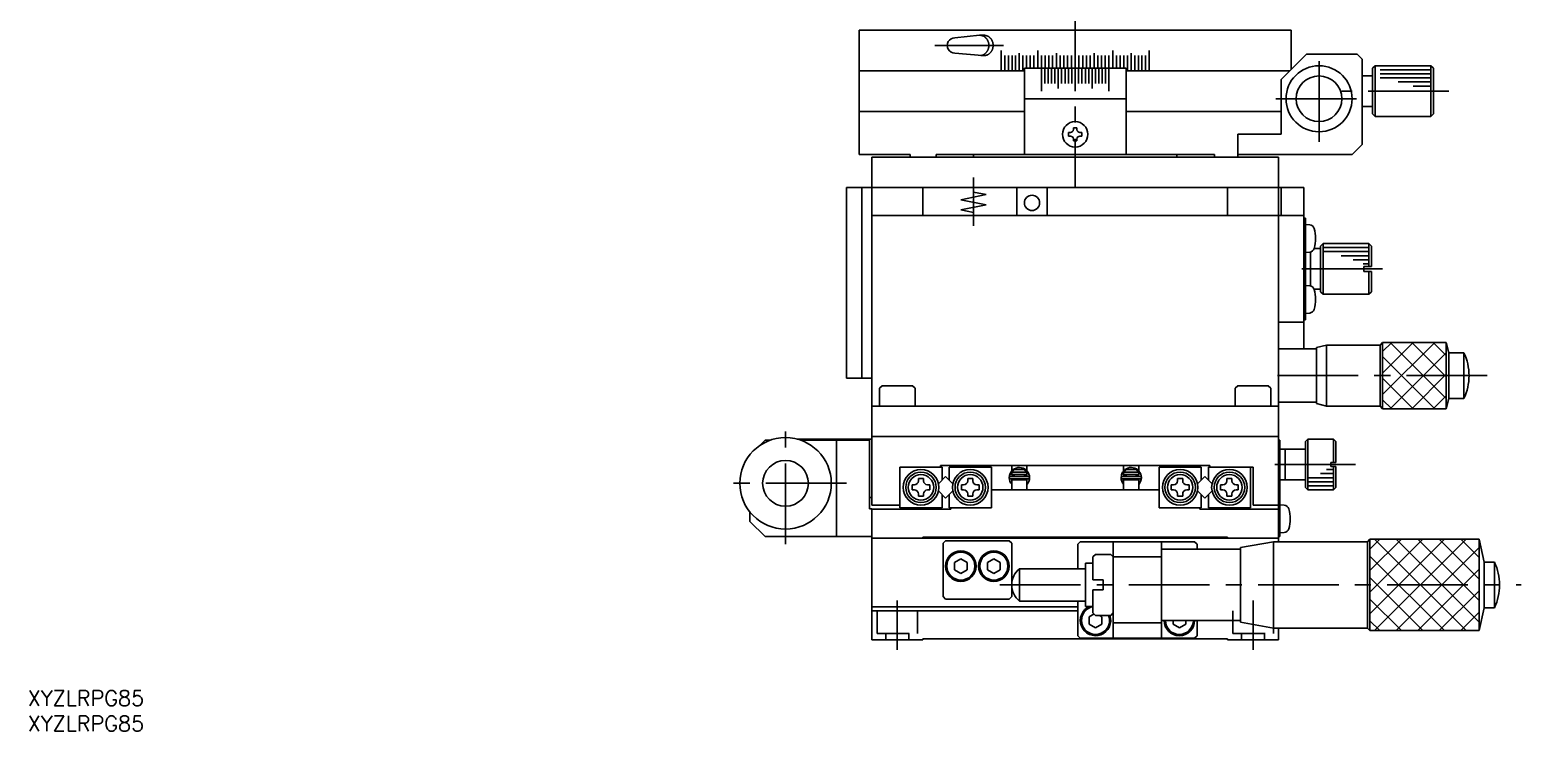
# Model space of a CAD drawing. Extents: x -2 to 455, y -8 to 403.
# Drawn here: x 0.4 to 293.8, y -8 to 130.1 of the extents above; entities that cross this region are included whole.
import ezdxf

# ---------------------------------------------------------------- set-up
doc = ezdxf.new("R2010")
doc.units = 0
doc.header["$LTSCALE"] = 0.5
doc.linetypes.add('CENTER', pattern=[50.8, 31.75, -6.35, 6.35, -6.35])
doc.linetypes.add('DASHED', pattern=[19.05, 12.7, -6.35])
for name, color, linetype in [('MSM_CENTER', 1, 'CENTER'), ('MSM_CONTINUOUS', 7, 'CONTINUOUS'), ('MSM_DASHED', 4, 'DASHED'), ('MSM_NARROW', 5, 'CONTINUOUS'), ('MSM_PART_NUMBER', 7, 'CONTINUOUS')]:
    doc.layers.add(name, color=color, linetype=linetype)
doc.styles.get("Standard").update_dxf_attribs({"font": 'txt.shx', "height": 3, "bigfont": 'bigfont.shx'})

# ---------------------------------------------------------------- blocks, each defined once
blk = doc.blocks.new('*U5')
at = {"layer": 'MSM_PART_NUMBER'}
blk.add_text('XYZLRPG85', height=3, dxfattribs=at).set_placement((0, -3))
blk = doc.blocks.new('*U6')
at = {"layer": 'MSM_PART_NUMBER'}
blk.add_text('XYZLRPG85', height=3, dxfattribs=at).set_placement((0, -8))

msp = doc.modelspace()

# ---------------------------------------------------------------- linework, layer by layer
at = {"layer": 'MSM_CENTER'}
for p, q in [((206.091482, 134.034877), (206.091482, 99.014208)), ((191.989202, 126.999997), (178.465369, 126.999997)), ((254.072841, 107.999964), (254.072841, 124.999966)), ((279.616884, 117.999983), (258.533575, 117.999983)), ((245.572845, 116.499963), (261.572859, 116.499963)), ((186.09148, 91.5), (186.09148, 101.000006)), ((266.549158, 83.000004), (249.15237, 83.000004)), ((287.157545, 62.000005), (242.928271, 62.000005)), ((149.09148, 28.8), (149.09148, 52.8)), ((261.259481, 44.499999), (243.997227, 44.499999)), ((161.09148, 40.8), (137.09148, 40.8)), ((191.268039, 20.800001), (293.849683, 20.800001)), ((171.091482, 17.7), (171.091483, 8)), ((241.091483, 8), (241.091483, 17.7))]:
    msp.add_line(p, q, dxfattribs=at)
at = {"layer": 'MSM_CONTINUOUS'}
for p, q in [((163.591485, 129.999997), (248.591489, 129.999997)), ((163.591485, 105.499999), (163.591485, 129.999997)), ((248.591483, 122.301003), (248.591483, 129.999997)), ((182.424845, 128.499994), (187.28722, 128.999987)), ((187.360789, 128.998233), (187.28496, 128.999984)), ((187.284961, 128.999987), (188.130211, 128.999987)), ((187.436485, 128.992984), (187.360789, 128.998233)), ((187.511916, 128.984245), (187.436485, 128.992984)), ((187.58695, 128.972031), (187.511916, 128.984245)), ((187.661455, 128.956365), (187.58695, 128.972031)), ((187.735301, 128.937274), (187.661455, 128.956365)), ((187.808358, 128.914791), (187.735301, 128.937274)), ((187.880499, 128.888955), (187.808358, 128.914791)), ((187.951598, 128.859812), (187.880499, 128.888955)), ((188.021529, 128.827413), (187.951598, 128.859812)), ((188.09017, 128.791814), (188.021529, 128.827413)), ((188.157402, 128.753077), (188.09017, 128.791814)), ((188.206038, 128.998236), (188.130209, 128.999987)), ((188.223106, 128.711272), (188.157402, 128.753077)), ((188.281735, 128.992987), (188.206038, 128.998236)), ((188.287167, 128.66647), (188.223106, 128.711272)), ((188.357166, 128.984248), (188.281735, 128.992987)), ((188.349474, 128.61875), (188.287167, 128.66647)), ((188.409917, 128.568196), (188.349474, 128.61875)), ((188.4322, 128.972035), (188.357166, 128.984248)), ((188.46839, 128.514897), (188.409917, 128.568196)), ((188.506705, 128.956369), (188.4322, 128.972035)), ((188.524791, 128.458945), (188.46839, 128.514897)), ((188.58055, 128.937277), (188.506705, 128.956369)), ((188.579022, 128.400438), (188.524791, 128.458945)), ((188.630986, 128.33948), (188.579022, 128.400438)), ((188.653608, 128.914794), (188.58055, 128.937277)), ((188.680594, 128.276176), (188.630986, 128.33948)), ((188.725749, 128.888958), (188.653608, 128.914794)), ((188.727759, 128.210638), (188.680594, 128.276176)), ((188.796847, 128.859815), (188.725749, 128.888958)), ((188.772397, 128.142981), (188.727759, 128.210638)), ((188.814431, 128.073322), (188.772397, 128.142981)), ((188.866778, 128.827415), (188.796847, 128.859815)), ((188.853787, 128.001783), (188.814431, 128.073322)), ((188.890397, 127.928491), (188.853787, 128.001783)), ((188.935419, 128.791816), (188.866778, 128.827415)), ((188.924195, 127.853573), (188.890397, 127.928491)), ((188.955123, 127.777161), (188.924195, 127.853573)), ((188.926595, 126.152042), (188.957308, 126.22856)), ((189.002651, 128.75308), (188.935419, 128.791816)), ((188.983127, 127.699388), (188.955123, 127.777161)), ((188.957308, 126.22856), (188.985092, 126.306429)), ((189.008158, 127.62039), (188.983127, 127.699388)), ((188.985092, 126.306429), (189.0099, 126.385512)), ((189.068355, 128.711274), (189.002651, 128.75308)), ((189.030172, 127.540306), (189.008158, 127.62039)), ((189.0099, 126.385512), (189.031688, 126.465671)), ((189.04913, 127.459276), (189.030172, 127.540306)), ((189.031688, 126.465671), (189.050417, 126.546766)), ((189.064999, 127.377442), (189.04913, 127.459276)), ((189.050417, 126.546766), (189.066055, 126.628654)), ((189.077752, 127.294947), (189.064999, 127.377442)), ((189.066055, 126.628654), (189.078575, 126.711192)), ((189.132417, 128.666473), (189.068355, 128.711274)), ((189.087366, 127.211935), (189.077752, 127.294947)), ((189.078575, 126.711192), (189.087955, 126.794236)), ((189.093824, 127.128553), (189.087366, 127.211935)), ((189.087955, 126.794236), (189.094178, 126.877641)), ((189.097115, 127.044945), (189.093824, 127.128553)), ((189.094178, 126.877641), (189.097233, 126.961259)), ((189.097233, 126.961259), (189.097115, 127.044945)), ((189.194723, 128.618753), (189.132417, 128.666473)), ((189.255166, 128.568199), (189.194723, 128.618753)), ((189.313639, 128.514899), (189.255166, 128.568199)), ((189.370041, 128.458947), (189.313639, 128.514899)), ((189.424271, 128.400441), (189.370041, 128.458947)), ((189.476236, 128.339482), (189.424271, 128.400441)), ((189.525844, 128.276178), (189.476236, 128.339482)), ((189.573008, 128.21064), (189.525844, 128.276178)), ((189.617647, 128.142982), (189.573008, 128.21064)), ((189.659681, 128.073323), (189.617647, 128.142982)), ((189.699037, 128.001785), (189.659681, 128.073323)), ((189.735646, 127.928493), (189.699037, 128.001785)), ((189.769445, 127.853574), (189.735646, 127.928493)), ((189.800373, 127.777162), (189.769445, 127.853574)), ((189.771844, 126.15204), (189.802557, 126.228559)), ((189.828377, 127.699389), (189.800373, 127.777162)), ((189.802557, 126.228559), (189.830342, 126.306428)), ((189.853408, 127.620391), (189.828377, 127.699389)), ((189.830342, 126.306428), (189.855149, 126.385511)), ((189.875421, 127.540307), (189.853408, 127.620391)), ((189.855149, 126.385511), (189.876937, 126.46567)), ((189.89438, 127.459277), (189.875421, 127.540307)), ((189.876937, 126.46567), (189.895667, 126.546765)), ((189.910249, 127.377442), (189.89438, 127.459277)), ((189.895667, 126.546765), (189.911305, 126.628653)), ((189.923001, 127.294947), (189.910249, 127.377442)), ((189.911305, 126.628653), (189.923825, 126.711192)), ((189.932615, 127.211936), (189.923001, 127.294947)), ((189.923825, 126.711192), (189.933204, 126.794236)), ((189.939073, 127.128553), (189.932615, 127.211936)), ((189.933204, 126.794236), (189.939427, 126.87764)), ((189.942364, 127.044946), (189.939073, 127.128553)), ((189.939427, 126.87764), (189.942482, 126.961259)), ((189.942482, 126.961259), (189.942364, 127.044946)), ((182.424845, 125.499997), (187.776756, 125.016519)), ((188.36276, 125.016519), (187.517511, 125.016526)), ((187.517512, 125.016526), (187.592511, 125.028996)), ((187.592511, 125.028996), (187.666972, 125.044918)), ((187.666972, 125.044918), (187.740763, 125.064263)), ((187.740763, 125.064263), (187.813757, 125.086997)), ((187.813757, 125.086997), (187.885825, 125.11308)), ((187.885825, 125.11308), (187.95684, 125.142468)), ((187.95684, 125.142468), (188.02668, 125.175107)), ((188.02668, 125.175107), (188.09522, 125.210941)), ((188.09522, 125.210941), (188.162342, 125.249908)), ((188.162342, 125.249908), (188.227928, 125.291939)), ((188.227928, 125.291939), (188.291863, 125.336961)), ((188.291863, 125.336961), (188.354035, 125.384894)), ((188.354035, 125.384894), (188.414335, 125.435656)), ((188.362762, 125.016522), (188.437761, 125.028993)), ((188.414335, 125.435656), (188.472658, 125.489156)), ((188.437761, 125.028993), (188.512221, 125.044915)), ((188.472658, 125.489156), (188.528901, 125.545301)), ((188.512221, 125.044915), (188.586013, 125.06426)), ((188.528901, 125.545301), (188.582966, 125.603994)), ((188.582966, 125.603994), (188.634758, 125.66513)), ((188.586013, 125.06426), (188.659007, 125.086994)), ((188.634758, 125.66513), (188.684188, 125.728604)), ((188.659007, 125.086994), (188.731074, 125.113077)), ((188.684188, 125.728604), (188.731167, 125.794304)), ((188.731074, 125.113077), (188.80209, 125.142465)), ((188.731167, 125.794304), (188.775614, 125.862114)), ((188.775614, 125.862114), (188.817451, 125.931917)), ((188.80209, 125.142465), (188.871929, 125.175104)), ((188.817451, 125.931917), (188.856606, 126.00359)), ((188.856606, 126.00359), (188.893008, 126.077008)), ((188.871929, 125.175104), (188.94047, 125.210939)), ((188.893008, 126.077008), (188.926595, 126.152042)), ((188.94047, 125.210939), (189.007592, 125.249906)), ((189.007592, 125.249906), (189.073178, 125.291937)), ((189.073178, 125.291937), (189.137112, 125.336958)), ((189.137112, 125.336958), (189.199284, 125.384892)), ((189.199284, 125.384892), (189.259584, 125.435653)), ((189.259584, 125.435653), (189.317907, 125.489153)), ((189.317907, 125.489153), (189.37415, 125.545299)), ((189.37415, 125.545299), (189.428215, 125.603991)), ((189.428215, 125.603991), (189.480008, 125.665128)), ((189.480008, 125.665128), (189.529437, 125.728602)), ((189.529437, 125.728602), (189.576416, 125.794302)), ((189.576416, 125.794302), (189.620864, 125.862112)), ((189.620864, 125.862112), (189.662701, 125.931916)), ((189.662701, 125.931916), (189.701855, 126.003589)), ((189.701855, 126.003589), (189.738257, 126.077006)), ((189.738257, 126.077006), (189.771844, 126.15204)), ((191.555636, 125.999997), (191.555636, 121.999997)), ((192.254845, 124.999997), (192.254845, 121.999997)), ((192.958269, 124.999997), (192.958269, 121.999997)), ((193.665694, 124.999997), (193.665694, 121.999997)), ((194.376903, 124.999997), (194.376903, 121.999997)), ((195.091681, 125.499997), (195.091681, 121.999997)), ((195.80981, 124.999997), (195.80981, 121.999997)), ((196.53107, 124.999997), (196.53107, 122.499997)), ((197.255243, 124.999997), (197.255243, 122.499997)), ((197.982107, 124.999997), (197.982107, 122.499997)), ((198.711441, 125.999997), (198.711441, 122.499997)), ((199.443024, 117.999997), (199.443024, 124.999997)), ((200.176631, 124.999997), (200.176631, 122.499997)), ((200.912041, 124.999997), (200.912041, 122.499997)), ((201.649028, 124.999997), (201.649028, 122.499997)), ((202.387368, 125.499997), (202.387368, 122.499997)), ((203.126836, 124.999997), (203.126836, 122.499997)), ((203.867208, 124.999997), (203.867208, 122.499997)), ((204.608257, 124.999997), (204.608257, 122.499997)), ((205.349758, 124.999997), (205.349758, 122.499997)), ((206.091482, 117.999997), (206.091482, 125.999994)), ((206.833206, 124.999997), (206.833206, 122.499997)), ((207.574707, 124.999997), (207.574707, 122.499997)), ((208.315756, 124.999997), (208.315756, 122.499997)), ((209.056128, 124.999997), (209.056128, 122.499997)), ((209.795596, 125.499997), (209.795596, 122.499997)), ((210.533936, 124.999997), (210.533936, 122.499997)), ((211.270923, 124.999997), (211.270923, 122.499997)), ((212.006333, 124.999997), (212.006333, 122.499997)), ((212.73994, 117.999997), (212.73994, 124.999997)), ((213.471523, 125.999997), (213.471523, 122.499997)), ((214.200857, 124.999997), (214.200857, 122.499997)), ((214.927721, 124.999997), (214.927721, 122.499997)), ((215.651894, 124.999997), (215.651894, 122.499997)), ((216.373154, 124.999997), (216.373154, 121.999997)), ((217.091283, 125.499997), (217.091283, 121.999997)), ((217.806061, 124.999997), (217.806061, 121.999997)), ((218.51727, 124.999997), (218.51727, 121.999997)), ((219.224695, 124.999997), (219.224695, 121.999997)), ((219.928119, 124.999997), (219.928119, 121.999997)), ((220.627328, 125.999997), (220.627328, 121.999997)), ((246.590478, 120.300014), (251.590478, 125.300014)), ((251.590478, 125.300014), (261.590477, 125.300014)), ((261.590477, 125.300014), (262.590477, 124.300014)), ((262.590477, 107.500014), (262.590477, 124.300014)), ((163.591485, 121.999997), (196.091476, 121.999997)), ((216.091475, 122.499997), (196.091473, 122.499997)), ((196.091476, 122.499997), (196.091476, 105.499995)), ((200.103186, 119.499997), (200.103186, 122.499997)), ((200.764825, 119.499997), (200.764825, 122.499997)), ((201.427779, 119.499997), (201.427779, 122.499997)), ((202.091884, 119.499997), (202.091884, 122.499997)), ((202.756975, 118.499997), (202.756975, 122.499997)), ((203.422889, 119.499997), (203.422889, 122.499997)), ((204.089462, 119.499997), (204.089462, 122.499997)), ((204.756528, 119.499997), (204.756528, 122.499997)), ((205.423924, 119.499997), (205.423924, 122.499997)), ((206.75904, 119.499997), (206.75904, 122.499997)), ((207.426436, 119.499997), (207.426436, 122.499997)), ((208.093502, 119.499997), (208.093502, 122.499997)), ((208.760075, 119.499997), (208.760075, 122.499997)), ((209.425989, 118.499997), (209.425989, 122.499997)), ((210.09108, 119.499997), (210.09108, 122.499997)), ((210.755185, 119.499997), (210.755185, 122.499997)), ((211.418139, 119.499997), (211.418139, 122.499997)), ((212.079778, 119.499997), (212.079778, 122.499997)), ((216.091475, 105.499995), (216.091475, 122.499997)), ((248.290477, 121.999997), (216.091475, 121.999997)), ((262.590477, 120.999984), (264.590477, 120.999984)), ((264.590477, 122.499984), (265.090477, 122.999984)), ((264.590477, 122.499984), (264.590477, 113.499984)), ((265.090477, 122.999985), (276.091493, 122.999985)), ((265.090477, 122.999984), (265.090477, 112.999981)), ((276.091493, 122.999985), (276.59149, 122.499985)), ((276.091497, 112.999986), (276.091497, 122.999985)), ((276.59149, 122.499985), (276.59149, 113.499983)), ((246.590478, 109.499998), (246.590478, 120.300014)), ((196.091473, 116.499997), (216.091475, 116.499997)), ((262.590477, 114.999984), (264.590477, 114.999984)), ((163.591485, 114.000001), (196.091476, 114.000001)), ((216.091481, 113.999991), (246.590478, 113.999991)), ((265.090477, 112.999981), (264.590477, 113.499984)), ((276.091493, 112.999983), (265.090477, 112.999983)), ((276.59149, 113.499983), (276.091493, 112.999983)), ((204.793487, 109.145996), (204.793487, 109.854)), ((204.793487, 109.854), (205.147486, 109.854)), ((204.793487, 109.145996), (205.147486, 109.145996)), ((206.44549, 110.797999), (205.737486, 110.797999)), ((205.737486, 110.797999), (205.737486, 110.443997)), ((206.44549, 110.797999), (206.44549, 110.443997)), ((207.389483, 109.854), (207.035487, 109.854)), ((207.389483, 109.145996), (207.035487, 109.145996)), ((207.389483, 109.145996), (207.389483, 109.854)), ((238.091483, 104.999999), (238.091483, 109.499998)), ((238.091483, 109.499998), (246.590478, 109.499998)), ((205.737486, 108.201997), (205.737486, 108.555999)), ((205.737486, 108.201997), (206.44549, 108.201997)), ((206.44549, 108.201997), (206.44549, 108.555999)), ((262.590477, 107.500014), (260.590477, 105.500014)), ((173.591482, 105.499999), (163.591485, 105.499999)), ((166.091481, 104.999999), (166.091481, 36.500003)), ((246.09148, 104.999999), (166.091481, 104.999999)), ((173.591482, 104.999999), (173.591482, 105.499999)), ((178.705344, 104.999999), (178.705344, 105.499999)), ((178.705344, 105.499999), (233.47762, 105.499999)), ((186.091482, 105.499999), (186.091482, 104.999999)), ((226.091482, 105.499999), (226.091482, 104.999999)), ((233.47762, 104.999999), (233.47762, 105.499999)), ((260.590477, 105.500014), (238.09148, 105.500014)), ((246.09148, 50.000002), (246.09148, 104.999999)), ((161.091482, 99.000006), (251.091479, 99.000006)), ((161.091482, 99.000006), (161.091482, 61.500002)), ((164.091482, 99.000006), (164.091482, 61.500002)), ((176.091481, 99.000006), (176.091481, 93.5)), ((183.59148, 96.6207), (188.59148, 97.620694)), ((188.59148, 97.620694), (186.09148, 98.120698)), ((194.59148, 99.000006), (194.59148, 93.5)), ((200.591482, 99.000006), (200.591482, 93.5)), ((236.09148, 99.000006), (236.09148, 93.5)), ((246.59148, 99.000006), (246.59148, 93.5)), ((251.091476, 99.000006), (251.091476, 67.250006)), ((188.59148, 95.6207), (183.59148, 96.6207)), ((183.59148, 94.620697), (188.59148, 95.6207)), ((186.09148, 94.120699), (183.59148, 94.620697)), ((166.091481, 93.5), (251.091479, 93.5)), ((251.091479, 93.000003), (251.39148, 93.000003)), ((251.39148, 93.000003), (251.39148, 73.000001)), ((251.39148, 91.75), (252.238729, 91.675875)), ((252.238729, 86.324125), (251.39148, 86.25)), ((252.39148, 79.650478), (252.39148, 86.349523)), ((254.39148, 87.000003), (253.099685, 87.000003)), ((254.39148, 87.500003), (254.89148, 88.000003)), ((254.39148, 78.500004), (254.39148, 87.500003)), ((254.89148, 78.000004), (254.89148, 88.000003)), ((263.891479, 88.000003), (254.89148, 88.000003)), ((263.891479, 88.000003), (263.891479, 83.500004)), ((264.391479, 87.500003), (263.891479, 88.000003)), ((264.391479, 87.500003), (264.391479, 83.500004)), ((264.391479, 83.500004), (262.891479, 83.500004)), ((262.891479, 83.500004), (262.891479, 82.47)), ((262.891479, 82.47), (264.391479, 82.47)), ((263.891479, 82.47), (263.891479, 78.000004)), ((264.391479, 82.47), (264.391479, 78.500004)), ((251.39148, 79.750001), (252.238729, 79.675876)), ((254.39148, 79.000004), (253.099683, 79.000004)), ((254.89148, 78.000004), (254.39148, 78.500004)), ((263.891479, 78.000004), (254.89148, 78.000004)), ((264.391479, 78.500004), (263.891479, 78.000004)), ((252.238729, 74.324126), (251.39148, 74.250001)), ((246.09148, 72.500001), (251.091479, 72.500001)), ((251.39148, 73.000001), (251.091479, 73.000001)), ((253.591476, 67.500005), (255.523327, 68.017641)), ((253.591476, 67.500005), (253.591476, 56.500005)), ((255.523327, 68.017641), (266.091475, 68.017641)), ((255.523327, 68.017641), (255.523327, 56.017642)), ((266.591475, 68.517643), (266.091475, 68.017643)), ((266.091475, 55.982366), (266.091475, 68.017641)), ((266.591475, 68.517643), (266.591475, 55.482367)), ((279.091474, 68.517643), (266.591475, 68.517643)), ((279.091474, 68.517643), (279.091474, 55.482367)), ((279.091474, 68.517643), (279.591474, 66.500005)), ((246.09148, 67.250006), (253.591476, 67.250006)), ((279.591474, 66.500005), (282.591474, 66.500005)), ((279.591474, 66.500005), (279.591474, 57.500005)), ((282.591474, 66.500005), (282.591474, 57.500007)), ((161.091482, 61.500002), (166.091481, 61.500002)), ((168.091483, 60.000005), (167.591483, 59.500005)), ((167.591483, 56.000005), (167.591483, 59.500005)), ((174.091482, 60.000005), (168.091483, 60.000005)), ((174.091482, 60.000005), (174.591482, 59.500005)), ((174.591482, 56.000005), (174.591482, 59.500005)), ((238.091481, 60.000005), (237.591481, 59.500005)), ((237.591481, 56.000005), (237.591481, 59.500005)), ((238.091481, 60.000005), (244.09148, 60.000005)), ((244.09148, 60.000005), (244.59148, 59.500005)), ((244.59148, 56.000005), (244.59148, 59.500005)), ((246.09148, 56.000005), (166.091481, 56.000005)), ((246.09148, 56.750004), (253.591476, 56.750004)), ((253.591476, 56.500005), (255.523327, 55.982366)), ((255.523327, 55.982366), (266.091475, 55.982366)), ((266.591475, 55.482367), (266.091475, 55.982367)), ((279.091474, 55.482367), (279.591474, 57.500005)), ((279.591474, 57.500005), (282.591474, 57.500005)), ((279.091474, 55.482367), (266.591475, 55.482367)), ((246.091483, 50.000002), (166.091481, 50.000002)), ((246.091483, 29.300001), (246.091483, 50.000002)), ((145.091481, 49.299999), (144.040443, 48.248961)), ((146.133437, 49.299999), (145.091481, 49.299999)), ((166.091481, 49.500003), (151.395812, 49.500003)), ((165.59148, 49.299999), (152.049523, 49.299999)), ((159.09148, 49.299999), (159.09148, 30.3)), ((165.59148, 49.299999), (165.59148, 35.8)), ((246.391483, 49.300002), (246.091483, 49.300002)), ((246.391483, 30.300002), (246.391483, 49.300002)), ((246.391483, 47.500002), (251.39148, 47.500002)), ((247.391483, 47.500002), (247.391483, 41.499999)), ((251.89148, 49.500002), (251.39148, 49.000002)), ((251.39148, 49.000002), (251.39148, 40.000002)), ((251.89148, 49.500002), (251.89148, 39.500002)), ((251.89148, 49.500002), (256.89148, 49.500002)), ((256.891476, 49.500005), (256.891476, 44.90001)), ((257.391479, 49.000002), (256.89148, 49.500002)), ((257.391479, 44.90001), (257.391479, 49.000002)), ((179.591481, 44.3), (179.591481, 44.000002)), ((179.591481, 44.3), (232.591481, 44.3)), ((193.591481, 44.300002), (193.591481, 43.21267)), ((196.591481, 43.250423), (196.591481, 44.300002)), ((215.591481, 44.300002), (215.591481, 43.21267)), ((218.591481, 43.250423), (218.591481, 44.300002)), ((232.591481, 44.3), (232.591481, 44.000002)), ((257.391476, 44.900007), (256.39148, 44.900007)), ((256.39148, 44.900007), (256.39148, 44.100007)), ((256.39148, 44.100007), (257.391476, 44.100007)), ((256.891476, 44.10001), (256.891476, 39.500006)), ((257.391479, 40.000006), (257.391479, 44.100007)), ((179.891481, 44.000002), (171.591481, 44.000002)), ((171.591481, 36.000002), (171.591481, 44.000002)), ((176.241482, 41.750001), (175.241481, 41.750001)), ((175.241481, 41.750001), (175.241481, 41.300002)), ((176.241482, 41.750001), (176.241482, 41.300002)), ((179.170663, 40.700503), (180.591481, 42.121322)), ((179.891481, 44.000002), (179.891481, 41.421322)), ((180.591481, 42.121322), (182.012299, 40.700503)), ((181.291481, 41.421322), (181.291481, 44.000002)), ((181.291481, 44.000002), (189.591481, 44.000002)), ((184.94148, 41.750001), (185.941481, 41.750001)), ((184.94148, 41.750001), (184.94148, 41.300002)), ((185.941481, 41.750001), (185.941481, 41.300002)), ((189.591481, 44.000002), (189.591481, 36.000002)), ((193.247928, 42.643661), (193.109137, 41.93671)), ((193.209565, 42.445709), (193.208585, 42.409851)), ((193.208585, 42.409851), (193.209393, 42.37399)), ((193.209393, 42.37399), (193.211989, 42.338214)), ((193.212332, 42.481474), (193.209565, 42.445709)), ((193.211989, 42.338214), (193.216365, 42.302609)), ((193.216878, 42.51706), (193.212332, 42.481474)), ((193.216365, 42.302609), (193.22251, 42.267264)), ((193.223194, 42.552379), (193.216878, 42.51706)), ((193.22251, 42.267264), (193.23041, 42.232266)), ((193.231265, 42.587343), (193.223194, 42.552379)), ((193.23041, 42.232266), (193.240046, 42.197699)), ((193.241069, 42.621868), (193.231265, 42.587343)), ((193.240046, 42.197699), (193.251394, 42.16365)), ((193.252584, 42.655866), (193.241069, 42.621868)), ((193.26627, 42.689124), (193.247928, 42.643661)), ((193.251394, 42.16365), (193.264426, 42.130202)), ((193.265044, 42.687511), (193.252584, 42.655866)), ((193.264426, 42.130202), (193.266345, 42.125661)), ((193.266702, 42.689034), (193.265044, 42.687511)), ((193.284023, 42.729466), (193.266428, 42.68906)), ((193.27007, 42.689818), (193.266702, 42.689034)), ((193.269523, 42.696512), (193.515401, 42.617277)), ((193.274507, 42.689887), (193.27007, 42.689818)), ((193.28026, 42.68936), (193.274507, 42.689887)), ((193.28729, 42.68824), (193.28026, 42.68936)), ((193.29555, 42.686534), (193.28729, 42.68824)), ((193.304986, 42.684254), (193.29555, 42.686534)), ((193.315536, 42.681415), (193.304986, 42.684254)), ((193.327128, 42.678035), (193.315536, 42.681415)), ((193.339686, 42.674138), (193.327128, 42.678035)), ((196.88309, 42.135862), (193.33309, 42.135862)), ((193.33309, 41.685862), (196.88309, 41.685862)), ((193.353126, 42.669749), (193.339686, 42.674138)), ((193.367359, 42.664897), (193.353126, 42.669749)), ((193.38229, 42.659615), (193.367359, 42.664897)), ((193.397821, 42.653938), (193.38229, 42.659615)), ((193.413847, 42.647903), (193.397821, 42.653938)), ((193.430262, 42.64155), (193.413847, 42.647903)), ((193.446958, 42.634923), (193.430262, 42.64155)), ((193.463823, 42.628064), (193.446958, 42.634923)), ((193.480744, 42.62102), (193.463823, 42.628064)), ((193.49761, 42.613837), (193.480744, 42.62102)), ((193.514309, 42.606563), (193.49761, 42.613837)), ((193.530729, 42.599247), (193.514309, 42.606563)), ((193.515401, 42.617277), (193.591511, 42.581392)), ((193.546761, 42.591937), (193.530729, 42.599247)), ((193.562298, 42.584681), (193.546761, 42.591937)), ((193.577238, 42.577528), (193.562298, 42.584681)), ((193.591481, 42.570526), (193.577238, 42.577528)), ((193.591481, 43.000002), (193.591481, 42.500002)), ((196.591481, 43.000002), (193.591481, 43.000002)), ((193.591481, 42.500002), (196.591481, 42.500002)), ((196.591481, 41.500002), (193.591481, 41.500002)), ((193.591481, 41.500002), (193.591481, 39.500002)), ((193.645798, 43.000002), (194.174966, 43.500002)), ((193.65862, 42.4126), (193.659192, 42.426239)), ((193.658739, 42.398952), (193.65862, 42.4126)), ((193.65955, 42.38533), (193.658739, 42.398952)), ((193.659192, 42.426239), (193.660455, 42.439832)), ((193.661049, 42.37177), (193.65955, 42.38533)), ((193.660455, 42.439832), (193.662405, 42.453345)), ((193.663231, 42.358306), (193.661049, 42.37177)), ((193.662405, 42.453345), (193.665038, 42.466742)), ((193.666091, 42.344974), (193.663231, 42.358306)), ((193.665038, 42.466742), (193.668345, 42.479989)), ((193.66962, 42.331807), (193.666091, 42.344974)), ((193.668345, 42.479989), (193.672318, 42.493051)), ((193.673807, 42.318839), (193.66962, 42.331807)), ((193.672318, 42.493051), (193.674742, 42.50003)), ((193.67864, 42.306102), (193.673807, 42.318839)), ((193.684106, 42.29363), (193.67864, 42.306102)), ((193.67955, 42.514042), (193.688963, 42.535877)), ((193.68086, 42.300002), (194.091481, 42.300002)), ((193.69019, 42.281452), (193.684106, 42.29363)), ((193.696874, 42.269599), (193.69019, 42.281452)), ((193.704141, 42.258099), (193.696874, 42.269599)), ((193.71197, 42.24698), (193.704141, 42.258099)), ((193.720342, 42.23627), (193.71197, 42.24698)), ((193.729234, 42.225993), (193.720342, 42.23627)), ((193.738622, 42.216173), (193.729234, 42.225993)), ((193.748483, 42.206834), (193.738622, 42.216173)), ((193.758792, 42.197996), (193.748483, 42.206834)), ((193.769522, 42.189681), (193.758792, 42.197996)), ((193.780647, 42.181907), (193.769522, 42.189681)), ((193.792139, 42.174692), (193.780647, 42.181907)), ((193.803971, 42.168052), (193.792139, 42.174692)), ((193.816113, 42.162002), (193.803971, 42.168052)), ((193.828535, 42.156555), (193.816113, 42.162002)), ((193.841209, 42.151723), (193.828535, 42.156555)), ((193.854103, 42.147518), (193.841209, 42.151723)), ((193.867187, 42.143948), (193.854103, 42.147518)), ((193.88043, 42.141022), (193.867187, 42.143948)), ((193.893801, 42.138746), (193.88043, 42.141022)), ((193.907267, 42.137125), (193.893801, 42.138746)), ((193.920798, 42.136163), (193.907267, 42.137125)), ((193.933646, 42.135862), (193.920798, 42.136163)), ((194.091481, 42.500002), (194.091481, 42.135862)), ((194.091481, 41.685862), (194.091481, 41.500002)), ((194.174966, 43.500002), (196.007996, 43.500002)), ((196.007996, 43.500002), (196.537165, 43.000002)), ((196.091481, 42.135862), (196.091481, 42.500002)), ((196.091481, 42.300002), (196.535318, 42.300002)), ((196.091481, 41.500002), (196.091481, 41.685862)), ((196.288039, 42.135918), (196.282533, 42.135862)), ((196.301592, 42.136522), (196.288039, 42.135918)), ((196.315102, 42.137787), (196.301592, 42.136522)), ((196.328536, 42.13971), (196.315102, 42.137787)), ((196.341862, 42.142288), (196.328536, 42.13971)), ((196.35505, 42.145515), (196.341862, 42.142288)), ((196.368066, 42.149384), (196.35505, 42.145515)), ((196.38088, 42.153887), (196.368066, 42.149384)), ((196.393461, 42.159015), (196.38088, 42.153887)), ((196.405779, 42.164755), (196.393461, 42.159015)), ((196.417803, 42.171096), (196.405779, 42.164755)), ((196.429503, 42.178024), (196.417803, 42.171096)), ((196.440851, 42.185522), (196.429503, 42.178024)), ((196.451818, 42.193575), (196.440851, 42.185522)), ((196.462377, 42.202163), (196.451818, 42.193575)), ((196.4725, 42.211267), (196.462377, 42.202163)), ((196.482161, 42.220866), (196.4725, 42.211267)), ((196.491335, 42.230936), (196.482161, 42.220866)), ((196.499998, 42.241456), (196.491335, 42.230936)), ((196.508128, 42.252398), (196.499998, 42.241456)), ((196.515701, 42.263736), (196.508128, 42.252398)), ((196.522699, 42.275443), (196.515701, 42.263736)), ((196.529101, 42.28749), (196.522699, 42.275443)), ((196.534891, 42.299846), (196.529101, 42.28749)), ((196.540051, 42.31248), (196.534891, 42.299846)), ((196.544569, 42.325361), (196.540051, 42.31248)), ((196.541446, 42.500006), (196.541602, 42.499574)), ((196.541602, 42.499574), (196.545902, 42.486638)), ((196.542065, 42.50015), (196.642328, 42.135891)), ((196.548431, 42.338455), (196.544569, 42.325361)), ((196.545902, 42.486638), (196.549544, 42.473499)), ((196.551625, 42.351729), (196.548431, 42.338455)), ((196.549544, 42.473499), (196.552518, 42.460188)), ((196.554145, 42.365147), (196.551625, 42.351729)), ((196.552518, 42.460188), (196.554815, 42.44674)), ((196.555981, 42.378677), (196.554145, 42.365147)), ((196.554815, 42.44674), (196.556428, 42.43319)), ((196.55713, 42.392281), (196.555981, 42.378677)), ((196.556428, 42.43319), (196.557354, 42.419574)), ((196.557588, 42.405925), (196.55713, 42.392281)), ((196.557354, 42.419574), (196.557588, 42.405925)), ((196.591481, 42.500002), (196.591481, 43.000002)), ((196.591481, 39.500002), (196.591481, 41.500002)), ((196.642006, 41.685812), (196.591848, 41.460789)), ((196.95054, 42.687211), (196.937571, 42.717286)), ((196.946847, 42.693657), (196.946653, 42.696369)), ((196.971223, 42.633984), (196.951135, 42.687511)), ((215.247928, 42.643661), (215.109137, 41.93671)), ((215.209565, 42.445709), (215.208585, 42.409851)), ((215.208585, 42.409851), (215.209393, 42.37399)), ((215.209393, 42.37399), (215.211989, 42.338214)), ((215.212332, 42.481474), (215.209565, 42.445709)), ((215.211989, 42.338214), (215.216365, 42.302609)), ((215.216878, 42.51706), (215.212332, 42.481474)), ((215.216365, 42.302609), (215.22251, 42.267264)), ((215.223194, 42.552379), (215.216878, 42.51706)), ((215.22251, 42.267264), (215.23041, 42.232266)), ((215.231265, 42.587343), (215.223194, 42.552379)), ((215.23041, 42.232266), (215.240046, 42.197699)), ((215.241069, 42.621868), (215.231265, 42.587343)), ((215.240046, 42.197699), (215.251394, 42.16365)), ((215.252584, 42.655866), (215.241069, 42.621868)), ((215.26627, 42.689124), (215.247928, 42.643661)), ((215.251394, 42.16365), (215.264426, 42.130202)), ((215.265044, 42.687511), (215.252584, 42.655866)), ((215.264426, 42.130202), (215.266345, 42.125661)), ((215.266702, 42.689034), (215.265044, 42.687511)), ((215.284023, 42.729466), (215.266428, 42.68906)), ((215.27007, 42.689818), (215.266702, 42.689034)), ((215.269523, 42.696512), (215.515401, 42.617277)), ((215.274507, 42.689887), (215.27007, 42.689818)), ((215.28026, 42.68936), (215.274507, 42.689887)), ((215.28729, 42.68824), (215.28026, 42.68936)), ((215.29555, 42.686534), (215.28729, 42.68824)), ((215.304986, 42.684254), (215.29555, 42.686534)), ((215.315536, 42.681415), (215.304986, 42.684254)), ((215.327128, 42.678035), (215.315536, 42.681415)), ((215.339686, 42.674138), (215.327128, 42.678035)), ((218.88309, 42.135862), (215.33309, 42.135862)), ((215.33309, 41.685862), (218.88309, 41.685862)), ((215.353126, 42.669749), (215.339686, 42.674138)), ((215.367359, 42.664897), (215.353126, 42.669749)), ((215.38229, 42.659615), (215.367359, 42.664897)), ((215.397821, 42.653938), (215.38229, 42.659615)), ((215.413847, 42.647903), (215.397821, 42.653938)), ((215.430262, 42.64155), (215.413847, 42.647903)), ((215.446958, 42.634923), (215.430262, 42.64155)), ((215.463823, 42.628064), (215.446958, 42.634923)), ((215.480744, 42.62102), (215.463823, 42.628064)), ((215.49761, 42.613837), (215.480744, 42.62102)), ((215.514309, 42.606563), (215.49761, 42.613837)), ((215.530729, 42.599247), (215.514309, 42.606563)), ((215.515401, 42.617277), (215.591511, 42.581392)), ((215.546761, 42.591937), (215.530729, 42.599247)), ((215.562298, 42.584681), (215.546761, 42.591937)), ((215.577238, 42.577528), (215.562298, 42.584681)), ((215.591481, 42.570526), (215.577238, 42.577528)), ((215.591481, 43.000002), (215.591481, 42.500002)), ((218.591481, 43.000002), (215.591481, 43.000002)), ((215.591481, 42.500002), (218.591481, 42.500002)), ((218.591481, 41.500002), (215.591481, 41.500002)), ((215.591481, 41.500002), (215.591481, 39.500002)), ((215.645798, 43.000002), (216.174966, 43.500002)), ((215.65862, 42.4126), (215.659192, 42.426239)), ((215.658739, 42.398952), (215.65862, 42.4126)), ((215.65955, 42.38533), (215.658739, 42.398952)), ((215.659192, 42.426239), (215.660455, 42.439832)), ((215.661049, 42.37177), (215.65955, 42.38533)), ((215.660455, 42.439832), (215.662405, 42.453345)), ((215.663231, 42.358306), (215.661049, 42.37177)), ((215.662405, 42.453345), (215.665038, 42.466742)), ((215.666091, 42.344974), (215.663231, 42.358306)), ((215.665038, 42.466742), (215.668345, 42.479989)), ((215.66962, 42.331807), (215.666091, 42.344974)), ((215.668345, 42.479989), (215.672318, 42.493051)), ((215.673807, 42.318839), (215.66962, 42.331807)), ((215.672318, 42.493051), (215.674742, 42.50003)), ((215.67864, 42.306102), (215.673807, 42.318839)), ((215.684106, 42.29363), (215.67864, 42.306102)), ((215.67955, 42.514042), (215.688963, 42.535877)), ((215.68086, 42.300002), (216.091481, 42.300002)), ((215.69019, 42.281452), (215.684106, 42.29363)), ((215.696874, 42.269599), (215.69019, 42.281452)), ((215.704141, 42.258099), (215.696874, 42.269599)), ((215.71197, 42.24698), (215.704141, 42.258099)), ((215.720342, 42.23627), (215.71197, 42.24698)), ((215.729234, 42.225993), (215.720342, 42.23627)), ((215.738622, 42.216173), (215.729234, 42.225993)), ((215.748483, 42.206834), (215.738622, 42.216173)), ((215.758792, 42.197996), (215.748483, 42.206834)), ((215.769522, 42.189681), (215.758792, 42.197996)), ((215.780647, 42.181907), (215.769522, 42.189681)), ((215.792139, 42.174692), (215.780647, 42.181907)), ((215.803971, 42.168052), (215.792139, 42.174692)), ((215.816113, 42.162002), (215.803971, 42.168052)), ((215.828535, 42.156555), (215.816113, 42.162002)), ((215.841209, 42.151723), (215.828535, 42.156555)), ((215.854103, 42.147518), (215.841209, 42.151723)), ((215.867187, 42.143948), (215.854103, 42.147518)), ((215.88043, 42.141022), (215.867187, 42.143948)), ((215.893801, 42.138746), (215.88043, 42.141022)), ((215.907267, 42.137125), (215.893801, 42.138746)), ((215.920798, 42.136163), (215.907267, 42.137125)), ((215.933646, 42.135862), (215.920798, 42.136163)), ((216.091481, 42.500002), (216.091481, 42.135862)), ((216.091481, 41.685862), (216.091481, 41.500002)), ((216.174966, 43.500002), (218.007996, 43.500002)), ((218.007996, 43.500002), (218.537165, 43.000002)), ((218.091481, 42.135862), (218.091481, 42.500002)), ((218.091481, 42.300002), (218.535318, 42.300002)), ((218.091481, 41.500002), (218.091481, 41.685862)), ((218.288039, 42.135918), (218.282533, 42.135862)), ((218.301592, 42.136522), (218.288039, 42.135918)), ((218.315102, 42.137787), (218.301592, 42.136522)), ((218.328536, 42.13971), (218.315102, 42.137787)), ((218.341862, 42.142288), (218.328536, 42.13971)), ((218.35505, 42.145515), (218.341862, 42.142288)), ((218.368066, 42.149384), (218.35505, 42.145515)), ((218.38088, 42.153887), (218.368066, 42.149384)), ((218.393461, 42.159015), (218.38088, 42.153887)), ((218.405779, 42.164755), (218.393461, 42.159015)), ((218.417803, 42.171096), (218.405779, 42.164755)), ((218.429503, 42.178024), (218.417803, 42.171096)), ((218.440851, 42.185522), (218.429503, 42.178024)), ((218.451818, 42.193575), (218.440851, 42.185522)), ((218.462377, 42.202163), (218.451818, 42.193575)), ((218.4725, 42.211267), (218.462377, 42.202163)), ((218.482161, 42.220866), (218.4725, 42.211267)), ((218.491335, 42.230936), (218.482161, 42.220866)), ((218.499998, 42.241456), (218.491335, 42.230936)), ((218.508128, 42.252398), (218.499998, 42.241456)), ((218.515701, 42.263736), (218.508128, 42.252398)), ((218.522699, 42.275443), (218.515701, 42.263736)), ((218.529101, 42.28749), (218.522699, 42.275443)), ((218.534891, 42.299846), (218.529101, 42.28749)), ((218.540051, 42.31248), (218.534891, 42.299846)), ((218.544569, 42.325361), (218.540051, 42.31248)), ((218.541446, 42.500006), (218.541602, 42.499574)), ((218.541602, 42.499574), (218.545902, 42.486638)), ((218.542065, 42.50015), (218.642328, 42.135891)), ((218.548431, 42.338455), (218.544569, 42.325361)), ((218.545902, 42.486638), (218.549544, 42.473499)), ((218.551625, 42.351729), (218.548431, 42.338455)), ((218.549544, 42.473499), (218.552518, 42.460188)), ((218.554145, 42.365147), (218.551625, 42.351729)), ((218.552518, 42.460188), (218.554815, 42.44674)), ((218.555981, 42.378677), (218.554145, 42.365147)), ((218.554815, 42.44674), (218.556428, 42.43319)), ((218.55713, 42.392281), (218.555981, 42.378677)), ((218.556428, 42.43319), (218.557354, 42.419574)), ((218.557588, 42.405925), (218.55713, 42.392281)), ((218.557354, 42.419574), (218.557588, 42.405925)), ((218.591481, 42.500002), (218.591481, 43.000002)), ((218.591481, 39.500002), (218.591481, 41.500002)), ((218.642006, 41.685812), (218.591848, 41.460789)), ((218.95054, 42.687211), (218.937571, 42.717286)), ((218.946847, 42.693657), (218.946653, 42.696369)), ((218.971223, 42.633984), (218.951135, 42.687511)), ((222.591481, 44.000002), (230.891481, 44.000002)), ((222.591481, 44.000002), (222.591481, 36.000002)), ((227.241482, 41.750001), (226.241481, 41.750001)), ((226.241481, 41.750001), (226.241481, 41.300002)), ((227.241482, 41.750001), (227.241482, 41.300002)), ((231.591481, 42.121322), (230.170663, 40.700503)), ((230.891481, 44.000002), (230.891481, 41.421322)), ((233.012299, 40.700503), (231.591481, 42.121322)), ((232.291481, 44.000002), (232.291481, 41.421322)), ((241.091483, 44.000002), (232.291481, 44.000002)), ((235.94148, 41.750001), (236.941481, 41.750001)), ((235.94148, 41.750001), (235.94148, 41.300002)), ((236.941481, 41.750001), (236.941481, 41.300002)), ((240.591481, 36.000002), (240.591481, 44.000002)), ((241.091482, 36.499999), (241.091483, 44.000002)), ((246.391483, 41.499999), (251.39148, 41.499999)), ((173.991482, 40.500002), (173.991482, 39.500001)), ((173.991482, 40.500002), (174.441481, 40.500002)), ((173.991482, 39.500001), (174.441481, 39.500001)), ((175.241481, 38.250002), (175.241481, 38.700002)), ((175.241481, 38.250002), (176.241482, 38.250002)), ((176.241482, 38.250002), (176.241482, 38.700002)), ((177.491481, 40.500002), (177.041481, 40.500002)), ((177.491481, 39.500001), (177.041481, 39.500001)), ((177.491481, 39.500001), (177.491481, 40.500002)), ((180.591481, 37.878682), (179.170663, 39.2995)), ((179.891481, 38.578682), (179.891481, 36.000002)), ((182.012299, 39.2995), (180.591481, 37.878682)), ((181.291481, 36.000002), (181.291481, 38.578682)), ((183.691481, 39.500001), (183.691481, 40.500002)), ((183.691481, 40.500002), (184.141481, 40.500002)), ((183.691481, 39.500001), (184.141481, 39.500001)), ((184.94148, 38.250002), (184.94148, 38.700002)), ((185.941481, 38.250002), (184.94148, 38.250002)), ((185.941481, 38.250002), (185.941481, 38.700002)), ((187.19148, 40.500002), (186.741481, 40.500002)), ((187.19148, 39.500001), (186.741481, 39.500001)), ((187.19148, 40.500002), (187.19148, 39.500001)), ((222.591481, 39.500002), (189.591481, 39.500002)), ((224.991482, 40.500002), (224.991482, 39.500001)), ((224.991482, 40.500002), (225.441481, 40.500002)), ((224.991482, 39.500001), (225.441481, 39.500001)), ((226.241481, 38.250002), (226.241481, 38.700002)), ((226.241481, 38.250002), (227.241482, 38.250002)), ((227.241482, 38.250002), (227.241482, 38.700002)), ((228.491481, 40.500002), (228.041481, 40.500002)), ((228.491481, 39.500001), (228.041481, 39.500001)), ((228.491481, 39.500001), (228.491481, 40.500002)), ((230.170663, 39.2995), (231.591481, 37.878682)), ((230.891481, 38.578682), (230.891481, 36.000002)), ((231.591481, 37.878682), (233.012299, 39.2995)), ((232.291481, 38.578682), (232.291481, 36.000002)), ((234.691481, 39.500001), (234.691481, 40.500002)), ((234.691481, 40.500002), (235.141481, 40.500002)), ((234.691481, 39.500001), (235.141481, 39.500001)), ((235.94148, 38.250002), (235.94148, 38.700002)), ((236.941481, 38.250002), (235.94148, 38.250002)), ((236.941481, 38.250002), (236.941481, 38.700002)), ((238.19148, 40.500002), (237.741481, 40.500002)), ((238.19148, 39.500001), (237.741481, 39.500001)), ((238.19148, 40.500002), (238.19148, 39.500001)), ((251.39148, 40.000002), (251.89148, 39.500002)), ((251.89148, 39.500002), (256.89148, 39.500002)), ((256.89148, 39.500002), (257.391479, 40.000002)), ((166.091481, 38.000003), (165.59148, 38.000003)), ((166.091481, 35.8), (165.59148, 35.8)), ((166.091481, 36.500003), (171.591481, 36.500003)), ((166.091481, 35.8), (166.091481, 10)), ((181.591481, 35.700002), (166.091481, 35.700002)), ((179.891481, 36.000002), (171.591481, 36.000002)), ((181.291481, 36.000002), (189.591481, 36.000002)), ((181.591481, 36.000002), (181.591481, 35.700002)), ((230.891481, 36.000002), (222.591481, 36.000002)), ((230.591481, 36.000002), (230.591481, 35.700002)), ((230.591481, 35.700002), (246.091481, 35.700002)), ((232.291481, 36.000002), (240.591481, 36.000002)), ((241.091483, 36.499999), (246.091483, 36.499999)), ((246.391483, 36.550002), (247.238732, 36.475877)), ((142.091481, 35.143145), (142.091481, 33.3)), ((142.091481, 33.3), (145.091481, 30.3)), ((145.091481, 30.3), (166.091481, 30.3)), ((246.091483, 30.000002), (166.091481, 30.000002)), ((176.091481, 30.200002), (176.091481, 30.000002)), ((176.091481, 30.200002), (236.091481, 30.200002)), ((180.591482, 29.500003), (180.091482, 29.000002)), ((180.591482, 29.500003), (193.091482, 29.500003)), ((193.591482, 29.000002), (193.091482, 29.500003)), ((236.091481, 30.200002), (236.091481, 30.000002)), ((246.391483, 30.300002), (246.091483, 30.300002)), ((247.238732, 31.124127), (246.391483, 31.050002)), ((263.591483, 29.300001), (264.091483, 29.800001)), ((264.091483, 29.800001), (264.091483, 11.800002)), ((285.591483, 29.800001), (264.091483, 29.800001)), ((285.591483, 29.800001), (285.591483, 11.800002)), ((285.591483, 29.800001), (286.591483, 25.300001)), ((180.091482, 29.000002), (180.091482, 18.500002)), ((193.591482, 18.500002), (193.591482, 29.000002)), ((207.091483, 29.3), (206.591484, 28.800001)), ((206.591484, 23.975001), (206.591484, 28.800001)), ((229.591484, 29.3), (207.091483, 29.3)), ((209.591483, 26.300001), (210.091483, 26.800001)), ((213.091483, 26.800001), (210.091483, 26.800001)), ((213.091483, 26.800001), (213.591483, 26.300001)), ((213.591483, 29.3), (213.591483, 10.3)), ((223.091484, 10.3), (223.091484, 29.3)), ((223.091484, 27.800001), (238.591483, 27.800001)), ((230.091483, 28.800001), (229.591484, 29.3)), ((230.091483, 27.800001), (230.091483, 28.800001)), ((245.091482, 29.300001), (238.591483, 28.153876)), ((238.591483, 28.153876), (238.591483, 13.446127)), ((245.091482, 29.300001), (263.591483, 29.300001)), ((245.091482, 29.300001), (245.091482, 12.300002)), ((263.591483, 12.300002), (263.591483, 29.300001)), ((183.591483, 25.943378), (182.341483, 25.22169)), ((182.341483, 25.22169), (182.341483, 23.778314)), ((182.341483, 23.778314), (183.591483, 23.056625)), ((184.841483, 25.22169), (183.591483, 25.943378)), ((183.591483, 23.056625), (184.841483, 23.778314)), ((184.841483, 23.778314), (184.841483, 25.22169)), ((190.091483, 25.943378), (188.841483, 25.22169)), ((188.841483, 25.22169), (188.841483, 23.778314)), ((188.841483, 23.778314), (190.091483, 23.056625)), ((191.341483, 25.22169), (190.091483, 25.943378)), ((190.091483, 23.056625), (191.341483, 23.778314)), ((191.341483, 23.778314), (191.341483, 25.22169)), ((195.158506, 23.975001), (195.158506, 17.625001)), ((195.158506, 23.975001), (208.091483, 23.975001)), ((208.091483, 25.050001), (209.591483, 25.050001)), ((208.091483, 25.050001), (208.091483, 16.550002)), ((209.591483, 26.300001), (209.591483, 21.800001)), ((223.091484, 26.3), (213.591483, 26.3)), ((286.591483, 25.300001), (286.591483, 16.300002)), ((286.591483, 25.300001), (288.591483, 25.300001)), ((288.591483, 25.300001), (288.591483, 16.300002)), ((209.591483, 21.800001), (211.591483, 21.800001)), ((211.591483, 21.800001), (211.591483, 19.800001)), ((180.091482, 18.500002), (180.591482, 18.000002)), ((180.591482, 18.000002), (193.091482, 18.000002)), ((193.091482, 18.000002), (193.591482, 18.500002)), ((195.158506, 17.625002), (208.091483, 17.625002)), ((206.591484, 10.8), (206.591484, 17.625002)), ((209.591483, 19.800001), (211.591483, 19.800001)), ((209.591483, 19.800001), (209.591483, 15.300001)), ((166.091481, 16.5), (206.591484, 16.5)), ((166.091481, 15.7), (206.591484, 15.7)), ((208.091483, 16.550002), (209.591483, 16.550002)), ((209.810395, 15.081089), (208.841483, 14.521688)), ((209.591483, 15.300001), (210.091483, 14.800001)), ((210.091483, 14.800001), (213.091483, 14.800001)), ((211.341483, 14.521688), (210.859431, 14.800001)), ((213.591483, 15.300001), (213.091483, 14.800001)), ((285.591483, 11.800002), (286.591483, 16.300002)), ((286.591483, 16.300002), (288.591483, 16.300002)), ((208.841483, 14.521688), (208.841483, 13.078312)), ((208.841483, 13.078312), (210.091483, 12.356623)), ((210.091483, 12.356623), (211.341483, 13.078312)), ((211.341483, 13.078312), (211.341483, 14.521688)), ((213.591483, 13.3), (223.091484, 13.3)), ((223.091484, 13.8), (238.591483, 13.800002)), ((225.341483, 13.8), (225.341483, 13.078312)), ((225.341483, 13.078312), (226.591483, 12.356623)), ((226.591483, 12.356623), (227.841483, 13.078312)), ((227.841483, 13.078312), (227.841483, 13.8)), ((230.091483, 10.8), (230.091483, 13.800002)), ((245.091482, 12.300002), (238.591483, 13.446127)), ((245.091482, 12.300002), (263.591483, 12.300002)), ((246.091483, 10), (246.091483, 12.300002)), ((263.591483, 12.300002), (264.091483, 11.800002)), ((285.591483, 11.800002), (264.091483, 11.800002)), ((166.091481, 10), (176.091481, 10)), ((176.091481, 10.2), (176.091481, 10)), ((176.091481, 10.2), (236.091483, 10.2)), ((206.591484, 10.8), (207.091483, 10.3)), ((207.091483, 10.3), (229.591484, 10.3)), ((229.591484, 10.3), (230.091483, 10.8)), ((236.091483, 10), (236.091483, 10.2)), ((236.091483, 10), (246.091483, 10))]:
    msp.add_line(p, q, dxfattribs=at)
for centre, radius in [((254.072841, 116.499963), 6.499996), ((254.072841, 116.499963), 4.49999), ((206.091482, 109.499998), 2.499984), ((197.59148, 96.000006), 1.499994), ((149.09148, 40.8), 9), ((149.09148, 40.8), 4.5), ((175.741481, 40.000002), 3.499999), ((175.741481, 40.000002), 3.000001), ((175.741481, 40.000002), 2.5), ((185.441481, 40.000002), 3.499999), ((185.441481, 40.000002), 3.000001), ((185.441481, 40.000002), 2.5), ((226.741481, 40.000002), 3.499999), ((226.741481, 40.000002), 3.000001), ((226.741481, 40.000002), 2.5), ((236.441481, 40.000002), 3.499999), ((236.441481, 40.000002), 3.000001), ((236.441481, 40.000002), 2.5), ((183.591483, 24.500002), 3), ((183.591483, 24.500002), 2.75), ((190.091483, 24.500002), 3), ((190.091483, 24.500002), 2.75)]:
    msp.add_circle(centre, radius, dxfattribs=at)
for centre, radius, start, end in [((182.424845, 126.999997), 1.499997, 89.99994, 270.00006), ((205.147486, 110.443997), 0.589991, 270, 0), ((205.147486, 108.555999), 0.589991, 0, 90), ((207.035487, 110.443997), 0.589991, 180, 270), ((207.035487, 108.555999), 0.589991, 90, 180), ((252.151573, 90.679681), 1, 16.257028, 85), ((246.39148, 89), 7, 343.742972, 16.257028), ((252.151573, 87.320319), 1, 275, 343.742972), ((252.151573, 78.679682), 1, 16.257028, 85), ((246.39148, 77.000001), 7, 343.742972, 16.257028), ((252.151573, 75.32032), 1, 275, 343.742972), ((272.966508, 62.000005), 10.624969, 334.942309, 25.057691), ((174.441481, 41.300002), 0.799999, 270, 0), ((177.041481, 41.300002), 0.799999, 180, 270), ((184.141481, 41.300002), 0.799999, 270, 0), ((186.741481, 41.300002), 0.799999, 180, 270), ((193.33309, 41.910862), 0.225, 90, 270), ((195.112729, 41.912526), 2.003836, 180.662863, 220.593187), ((195.107929, 41.910502), 1.999327, 0.741807, 157.135723), ((195.112039, 41.90953), 1.995137, 317.867527, 359.351237), ((196.88309, 41.910862), 0.225, 270, 90), ((215.33309, 41.910862), 0.225, 90, 270), ((217.112729, 41.912526), 2.003836, 180.662863, 220.593187), ((217.107929, 41.910502), 1.999327, 0.741807, 157.135723), ((217.112039, 41.90953), 1.995137, 317.867527, 359.351237), ((218.88309, 41.910862), 0.225, 270, 90), ((225.441481, 41.300002), 0.799999, 270, 0), ((228.041481, 41.300002), 0.799999, 180, 270), ((235.141481, 41.300002), 0.799999, 270, 0), ((237.741481, 41.300002), 0.799999, 180, 270), ((174.441481, 38.700002), 0.799999, 0, 90), ((177.041481, 38.700002), 0.799999, 90, 180), ((184.141481, 38.700002), 0.799999, 0, 90), ((186.741481, 38.700002), 0.799999, 90, 180), ((225.441481, 38.700002), 0.799999, 0, 90), ((228.041481, 38.700002), 0.799999, 90, 180), ((235.141481, 38.700002), 0.799999, 0, 90), ((237.741481, 38.700002), 0.799999, 90, 180), ((247.151576, 35.479683), 1, 16.257028, 85), ((241.391483, 33.800002), 7, 343.742972, 16.257028), ((247.151576, 32.120321), 1, 275, 343.742972), ((197.591482, 20.800001), 4, 127.462649, 232.537351), ((278.966483, 20.800001), 10.625, 334.942385, 25.057615), ((210.091483, 13.8), 3, 113.556369, 19.471241), ((210.091483, 13.8), 2.75, 100.475682, 21.323709), ((226.591483, 13.8), 3, 180, 0), ((226.591483, 13.8), 2.75, 180, 0)]:
    msp.add_arc(centre, radius, start, end, dxfattribs=at)
at = {"layer": 'MSM_DASHED'}
for p, q in [((167.091483, 11.2), (167.091483, 15.7)), ((175.091483, 11.2), (175.091483, 15.7)), ((237.091483, 11.2), (237.091483, 15.7)), ((245.091483, 11.2), (245.091483, 12.300002)), ((167.091483, 11.2), (175.091483, 11.2)), ((168.841483, 11.2), (168.841483, 10)), ((173.341483, 11.2), (173.341483, 10)), ((237.091483, 11.2), (245.091483, 11.2)), ((238.841483, 11.2), (238.841483, 10)), ((243.341483, 11.2), (243.341483, 10))]:
    msp.add_line(p, q, dxfattribs=at)
at = {"layer": 'MSM_NARROW'}
for p, q in [((276.09048, 122.199985), (266.090477, 122.199985)), ((276.09048, 121.399985), (266.090477, 121.399985)), ((276.09048, 120.599985), (266.090477, 120.599985)), ((269.633398, 119.799985), (276.09048, 119.799985)), ((272.56845, 118.999985), (276.09048, 118.999985)), ((263.891473, 87.200006), (254.89148, 87.200006)), ((263.891473, 86.400006), (254.89148, 86.400006)), ((258.407179, 85.600006), (263.891473, 85.600006)), ((260.803497, 84.800006), (263.891473, 84.800006)), ((262.725819, 84.000006), (263.891473, 84.000006)), ((266.591475, 66.742646), (268.366472, 68.517643)), ((266.591475, 62.500005), (272.609113, 68.517643)), ((266.591475, 58.257364), (276.851754, 68.517643)), ((279.091474, 57.485287), (268.059118, 68.517643)), ((279.091474, 61.727928), (272.301759, 68.517643)), ((279.091474, 65.970569), (276.5444, 68.517643)), ((276.851754, 55.482367), (266.591475, 65.742646)), ((268.059118, 55.482367), (279.091474, 66.514723)), ((272.301759, 55.482367), (279.091474, 62.272082)), ((272.609113, 55.482367), (266.591475, 61.500005)), ((268.366472, 55.482367), (266.591475, 57.257364)), ((276.5444, 55.482367), (279.091474, 58.029441)), ((251.891476, 41.899996), (256.891476, 41.899996)), ((251.891476, 41.099996), (256.891476, 41.099996)), ((254.392469, 42.699996), (256.891476, 42.699996)), ((255.518035, 43.499996), (256.891476, 43.499996)), ((251.891476, 40.299996), (256.891476, 40.299996)), ((264.091483, 27.858875), (266.03261, 29.800001)), ((264.091483, 23.616234), (270.27525, 29.800001)), ((264.091483, 19.373593), (274.517891, 29.800001)), ((264.091483, 15.130952), (278.760532, 29.800001)), ((283.003171, 11.800002), (265.003172, 29.800001)), ((265.003173, 11.800002), (283.003172, 29.800001)), ((285.591483, 13.454331), (269.245813, 29.800001)), ((285.591483, 17.696972), (273.488454, 29.800001)), ((285.591483, 21.939612), (277.731094, 29.800001)), ((285.591483, 26.182253), (281.973735, 29.800001)), ((278.760531, 11.800002), (264.091483, 26.46905)), ((269.245814, 11.800002), (285.591483, 28.145671)), ((273.488455, 11.800002), (285.591483, 23.90303)), ((274.51789, 11.800002), (264.091483, 22.226409)), ((270.275249, 11.800002), (264.091483, 17.983768)), ((277.731095, 11.800002), (285.591483, 19.66039)), ((281.973736, 11.800002), (285.591483, 15.417749)), ((266.032609, 11.800002), (264.091483, 13.741127))]:
    msp.add_line(p, q, dxfattribs=at)

# ---------------------------------------------------------------- block references
at = {"layer": 'MSM_CONTINUOUS'}
for name in ['*U5', '*U6']:
    msp.add_blockref(name, (0, 0), dxfattribs=at)

doc.saveas('drawing.dxf')
